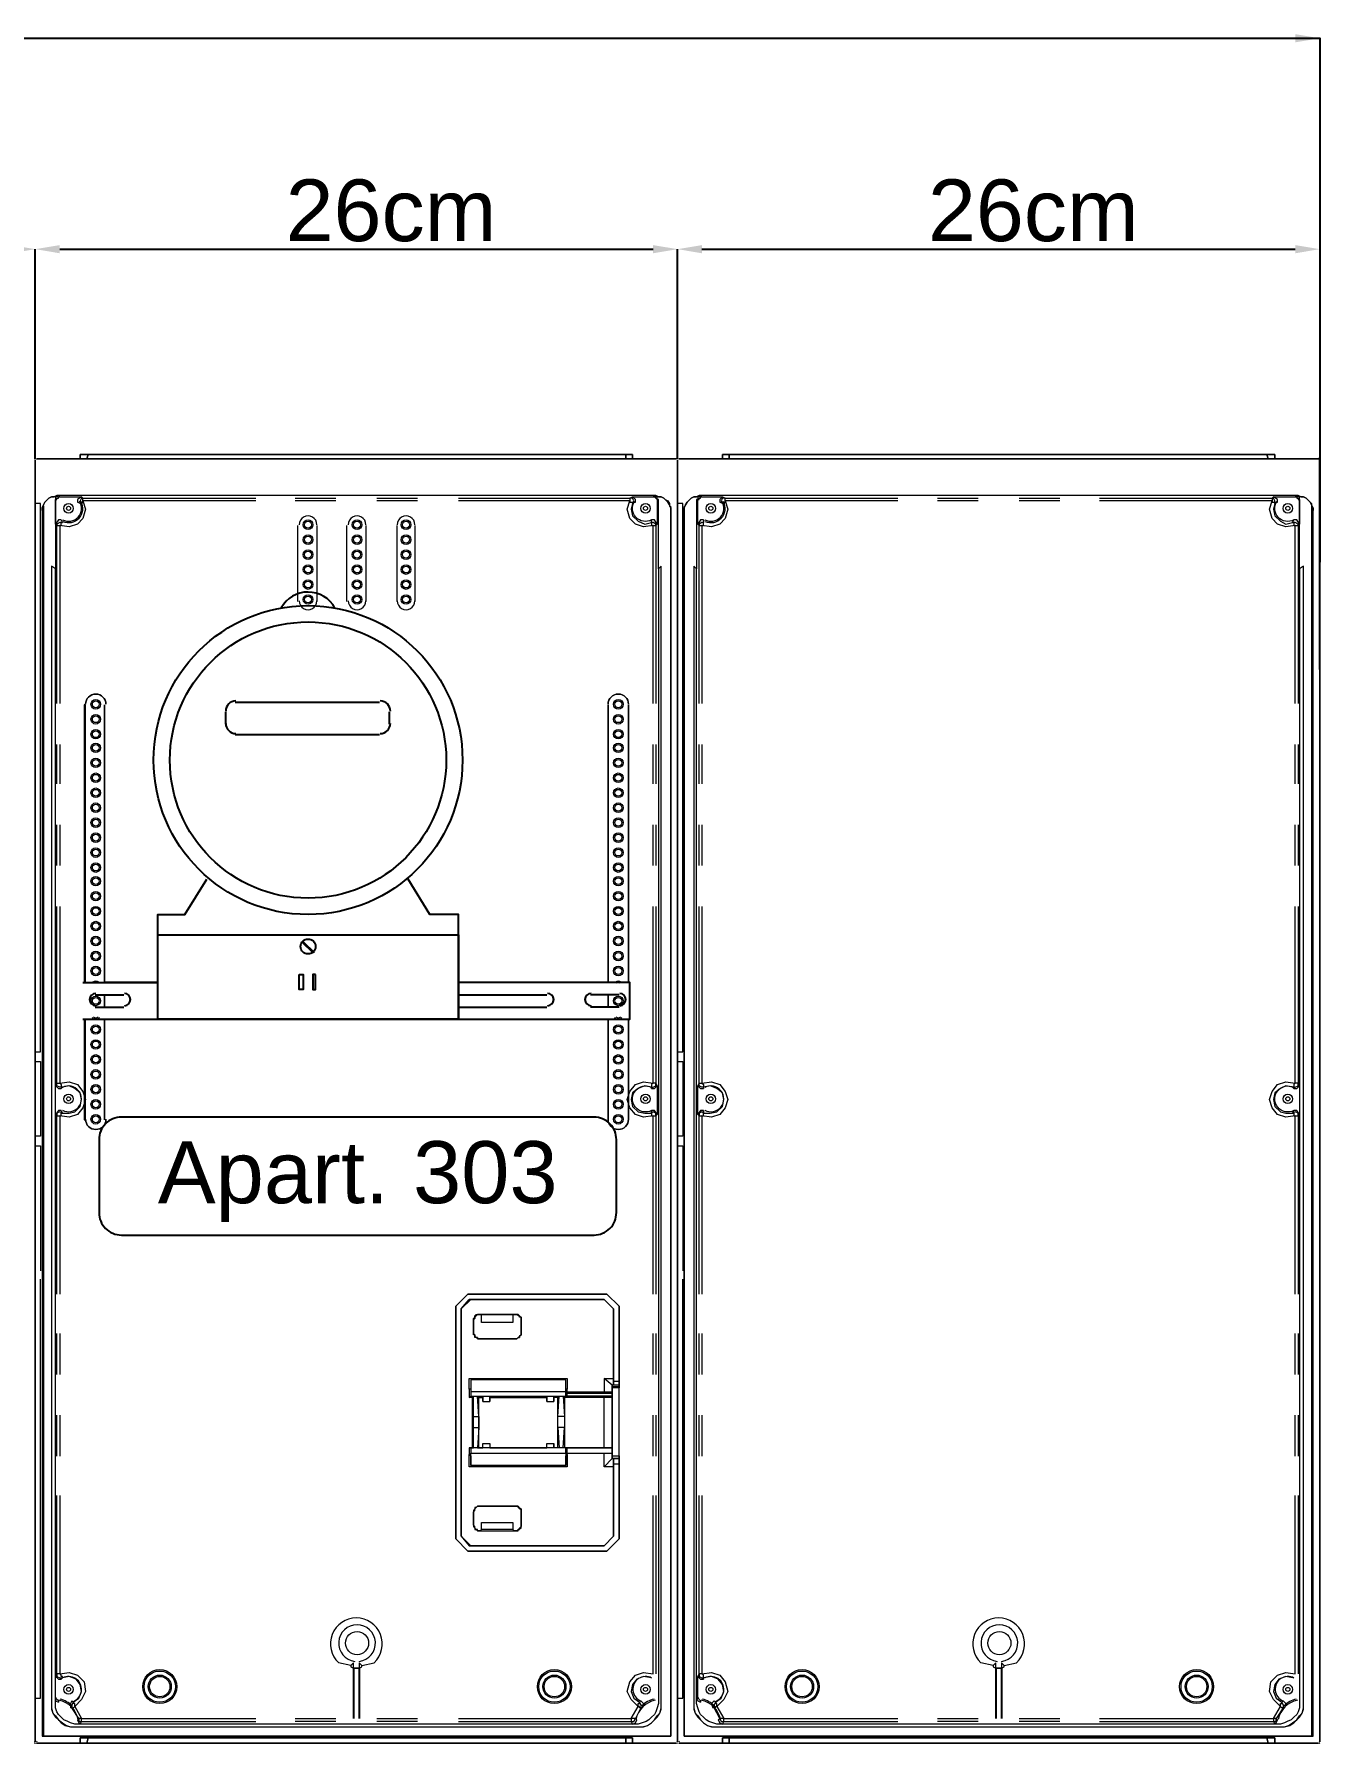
# Model space of a CAD drawing. Header units: millimetres. Extents: x -305 to 1353, y -289 to 1176.
# Drawn here: x 511.5 to 564.6, y 1087.4 to 1157.9 of the extents above; entities that cross this region are included whole.
import ezdxf
from ezdxf.enums import TextEntityAlignment as Align

# ---------------------------------------------------------------- set-up
doc = ezdxf.new("R2010")
doc.units = ezdxf.units.MM
doc.header["$MEASUREMENT"] = 0
doc.layers.add('Medição_Detalhe_Cotas', color=7, linetype='Continuous', true_color=0x0080ff)
doc.layers.add('PDF_0', color=7, linetype='Continuous')
doc.styles.add('Cota', font='arial.ttf')
doc.styles.add('PDF Arial', font='arial.ttf')

msp = doc.modelspace()

# ---------------------------------------------------------------- linework, layer by layer
msp.add_lwpolyline([(514.206, 1109.308, 0.414214), (515.13, 1108.385), (534.636, 1108.385, 0.414214), (535.559, 1109.308), (535.559, 1112.325, 0.414214), (534.636, 1113.248), (515.13, 1113.248, 0.414214), (514.206, 1112.325)], format="xyb", close=True)
at = {"layer": 'Medição_Detalhe_Cotas', "color": 150, "true_color": 0x007eff}
for points in [[(379.099, 1144.862), (379.099, 1157.778), (564.586, 1157.778), (564.586, 1136.158)], [(511.573, 1140.426), (511.573, 1149.074)], [(512.584, 1149.074), (537.069, 1149.074)], [(538.08, 1140.426), (538.08, 1149.074)], [(539.09, 1149.074), (563.575, 1149.074)]]:
    msp.add_lwpolyline(points, dxfattribs=at)
at = {"layer": 'Medição_Detalhe_Cotas', "color": 150, "true_color": 0x007eff, "transparency": 33554559}
for points in [[(563.575, 1157.947), (563.575, 1157.61), (564.586, 1157.778)], [(510.563, 1149.242), (510.563, 1148.905), (511.573, 1149.074)], [(512.584, 1149.242), (512.584, 1148.905), (511.573, 1149.074)], [(537.069, 1149.242), (537.069, 1148.905), (538.08, 1149.074)], [(539.09, 1149.242), (539.09, 1148.905), (538.08, 1149.074)], [(539.09, 1149.242), (539.09, 1148.905), (538.08, 1149.074)], [(563.575, 1149.242), (563.575, 1148.905), (564.586, 1149.074)]]:
    msp.add_solid(points, dxfattribs=at)
at = {"layer": 'PDF_0', "lineweight": 18}
for points in [[(511.573, 1087.469), (511.573, 1140.369), (511.573, 1087.469)], [(511.573, 1140.369), (511.573, 1087.469)], [(511.63, 1140.426), (538.023, 1140.426)], [(538.08, 1087.469), (538.08, 1140.369), (538.08, 1087.469)], [(538.08, 1140.369), (538.08, 1087.469)], [(538.136, 1140.426), (564.53, 1140.426)], [(564.586, 1087.469), (564.586, 1140.369), (564.586, 1087.469)], [(564.586, 1140.369), (564.586, 1087.469)], [(537.293, 1135.877), (537.293, 1138.741), (537.237, 1138.741), (537.237, 1138.797), (537.237, 1138.853), (537.181, 1138.853), (537.125, 1138.909), (512.528, 1138.909), (512.472, 1138.853), (512.416, 1138.853), (512.416, 1138.797), (512.416, 1138.741), (512.416, 1135.877)], [(537.181, 1138.909), (512.472, 1138.909)], [(563.743, 1135.877), (563.743, 1138.741), (563.743, 1138.797), (563.743, 1138.853), (563.687, 1138.853), (563.631, 1138.909), (539.034, 1138.909), (538.978, 1138.853), (538.922, 1138.853), (538.922, 1138.797), (538.922, 1138.741), (538.866, 1138.741), (538.866, 1135.877)], [(563.687, 1138.909), (538.978, 1138.909)], [(511.573, 1115.941), (511.798, 1115.941), (511.798, 1138.572), (511.573, 1138.572)], [(511.854, 1138.292), (511.854, 1087.694)], [(511.854, 1138.292), (511.854, 1138.292)], [(511.91, 1138.46), (511.91, 1087.694)], [(512.64, 1137.898), (512.528, 1137.898), (512.416, 1137.73), (512.416, 1138.685), (512.416, 1138.741), (512.472, 1138.741), (512.472, 1138.797), (512.528, 1138.797), (512.528, 1138.853), (512.584, 1138.853), (513.483, 1138.853), (513.314, 1138.741), (513.314, 1138.629)], [(537.799, 1138.292), (537.799, 1087.694), (537.799, 1138.46)], [(538.08, 1115.941), (538.304, 1115.941), (538.304, 1138.572), (538.08, 1138.572)], [(538.36, 1138.46), (538.36, 1087.694), (538.36, 1138.292)], [(538.36, 1138.292), (538.36, 1138.292)], [(539.147, 1137.898), (539.034, 1137.898), (538.922, 1137.73), (538.922, 1138.685), (538.922, 1138.741), (538.978, 1138.741), (538.978, 1138.797), (539.034, 1138.797), (539.034, 1138.853), (539.09, 1138.853), (539.933, 1138.853), (539.82, 1138.741), (539.82, 1138.629)], [(564.249, 1138.46), (564.249, 1087.694), (564.305, 1087.694), (564.305, 1138.292)], [(522.412, 1134.529), (522.412, 1137.674)], [(523.198, 1137.674), (523.198, 1134.529)], [(524.433, 1134.529), (524.433, 1137.674)], [(525.22, 1137.674), (525.22, 1134.529)], [(526.511, 1134.529), (526.511, 1137.674)], [(527.241, 1137.674), (527.241, 1134.529)], [(512.247, 1135.989), (512.247, 1089.042), (512.247, 1088.817), (512.303, 1088.649), (512.416, 1088.48), (512.528, 1088.368), (512.64, 1088.256), (512.809, 1088.143), (513.033, 1088.087), (513.202, 1088.087), (536.451, 1088.087), (536.676, 1088.087), (536.844, 1088.143), (537.013, 1088.256), (537.125, 1088.368), (537.237, 1088.48), (537.35, 1088.649), (537.406, 1088.817), (537.406, 1089.042), (537.406, 1135.989)], [(512.416, 1135.877), (512.416, 1135.877)], [(538.753, 1135.989), (538.753, 1089.042), (538.753, 1088.817), (538.81, 1088.649), (538.922, 1088.48), (539.034, 1088.368), (539.147, 1088.256), (539.315, 1088.143), (539.483, 1088.087), (539.708, 1088.087), (562.957, 1088.087), (563.126, 1088.087), (563.35, 1088.143), (563.519, 1088.256), (563.631, 1088.368), (563.743, 1088.48), (563.856, 1088.649), (563.912, 1088.817), (563.912, 1089.042), (563.912, 1135.989)], [(538.866, 1135.877), (538.866, 1135.877)], [(513.651, 1118.805), (513.651, 1130.261), (513.595, 1130.261), (513.595, 1118.805)], [(514.437, 1130.261), (514.437, 1130.261)], [(535.216, 1130.261), (535.216, 1130.261)], [(536.058, 1130.261), (536.058, 1130.261)], [(513.595, 1117.289), (513.595, 1113.133), (513.651, 1113.133), (513.651, 1117.289)], [(511.573, 1115.548), (511.798, 1115.548), (511.798, 1112.459), (511.573, 1112.459)], [(538.08, 1115.548), (538.304, 1115.548), (538.304, 1112.459), (538.08, 1112.459)], [(512.64, 1113.526), (512.528, 1113.526), (512.416, 1113.358), (512.416, 1114.537), (512.528, 1114.425), (512.64, 1114.425)], [(539.147, 1113.526), (539.034, 1113.526), (538.922, 1113.358), (538.922, 1114.537), (539.034, 1114.425), (539.147, 1114.425)], [(511.573, 1112.066), (511.798, 1112.066), (511.798, 1106.9)], [(538.08, 1112.066), (538.304, 1112.066), (538.304, 1106.9)], [(511.573, 1089.266), (511.798, 1089.266), (511.798, 1106.563)], [(538.08, 1089.266), (538.304, 1089.266), (538.304, 1106.563)], [(529.544, 1105.726), (529.151, 1105.333), (529.488, 1105.726)], [(529.431, 1105.95), (535.159, 1105.95), (529.431, 1105.95)], [(535.047, 1105.726), (535.44, 1105.333), (535.047, 1105.726)], [(535.159, 1105.95), (535.665, 1105.445), (535.159, 1105.95)], [(529.151, 1095.954), (529.151, 1105.333), (529.151, 1095.954)], [(529.656, 1104.94), (529.712, 1104.996), (529.712, 1105.052), (529.768, 1105.108), (529.824, 1105.108), (529.881, 1105.108), (529.824, 1105.108), (529.768, 1105.052), (529.712, 1104.996), (529.712, 1104.94), (529.656, 1104.883)], [(531.285, 1105.108), (531.285, 1104.771), (529.993, 1104.771), (529.993, 1105.108)], [(531.621, 1104.883), (531.621, 1104.94), (531.621, 1104.996), (531.565, 1104.996), (531.565, 1105.052), (531.509, 1105.052), (531.509, 1105.108), (531.453, 1105.108), (531.397, 1105.108), (531.453, 1105.108), (531.509, 1105.108), (531.565, 1105.052), (531.621, 1104.996), (531.621, 1104.94)], [(535.665, 1099.268), (535.665, 1099.155), (535.384, 1099.155), (535.44, 1099.155), (535.665, 1099.155), (535.665, 1099.099), (535.665, 1099.043), (535.665, 1098.987), (535.665, 1098.931), (535.665, 1095.842), (535.665, 1105.445), (535.665, 1102.356), (535.665, 1102.3), (535.665, 1102.244), (535.665, 1102.188), (535.665, 1102.132)], [(535.44, 1102.356), (535.44, 1105.333), (535.44, 1102.469), (535.44, 1102.412), (535.44, 1102.356), (535.44, 1102.3), (535.44, 1102.244), (535.44, 1102.188), (535.44, 1102.244), (535.44, 1102.3), (535.44, 1102.356), (535.665, 1102.356)], [(529.881, 1104.097), (531.397, 1104.097), (529.881, 1104.097)], [(529.488, 1102.019), (529.488, 1102.469), (533.531, 1102.469), (533.531, 1102.019)], [(535.384, 1101.739), (533.531, 1101.739), (533.531, 1101.851), (533.531, 1101.907), (533.531, 1102.019), (533.475, 1102.019), (533.475, 1102.076), (533.475, 1102.412), (529.544, 1102.412), (529.544, 1102.076), (529.544, 1102.019), (529.488, 1102.019), (529.488, 1101.682), (529.544, 1101.739)], [(533.475, 1101.907), (533.475, 1102.412), (529.544, 1102.412), (529.544, 1101.907), (529.544, 1101.851), (529.544, 1101.795), (529.544, 1101.739), (529.656, 1101.739), (529.824, 1101.739), (530.049, 1101.739), (530.33, 1101.739), (532.688, 1101.739), (532.969, 1101.739), (533.194, 1101.739), (533.362, 1101.739), (533.531, 1101.739), (533.475, 1101.739), (533.475, 1101.795), (533.475, 1101.851), (533.475, 1101.907), (529.544, 1101.907)], [(535.665, 1102.188), (535.44, 1102.188), (535.384, 1102.188), (535.047, 1102.469), (535.047, 1101.907)], [(535.047, 1102.469), (535.44, 1102.469)], [(535.384, 1102.132), (535.665, 1102.132), (535.665, 1102.076), (535.384, 1102.076), (535.384, 1102.132), (535.384, 1102.188), (535.384, 1101.907), (535.384, 1101.851), (535.384, 1101.739), (535.384, 1101.682), (535.384, 1099.605), (535.384, 1099.38), (535.384, 1099.155), (535.384, 1099.268), (535.384, 1102.076)], [(529.6, 1101.682), (529.6, 1099.605), (529.656, 1099.605), (529.656, 1100.447), (529.656, 1100.503), (529.656, 1100.559), (529.656, 1100.615), (529.656, 1100.672), (529.656, 1100.728), (529.656, 1100.784), (529.656, 1100.84), (529.656, 1100.896), (529.656, 1101.739), (529.6, 1101.682), (529.488, 1101.682)], [(529.656, 1100.896), (529.881, 1100.896), (529.824, 1101.739), (529.881, 1101.682), (530.049, 1101.682), (530.049, 1101.739), (530.049, 1101.514), (530.33, 1101.514), (530.33, 1101.739), (530.33, 1101.682), (532.688, 1101.682), (532.688, 1101.739), (532.688, 1101.514), (532.969, 1101.514)], [(529.881, 1099.605), (529.881, 1101.682)], [(530.049, 1101.514), (530.049, 1101.682)], [(530.33, 1101.682), (530.33, 1101.514)], [(532.688, 1101.514), (532.688, 1101.682)], [(533.138, 1100.447), (533.138, 1100.503), (533.138, 1100.559), (533.138, 1100.615), (533.138, 1100.672), (533.138, 1100.728), (533.138, 1100.784), (533.138, 1100.84), (533.138, 1100.896), (533.194, 1101.739), (533.138, 1101.682), (532.969, 1101.682)], [(535.384, 1101.682), (535.328, 1101.682), (535.272, 1101.682), (535.216, 1101.682), (535.159, 1101.682), (535.103, 1101.682), (535.047, 1101.682), (533.419, 1101.682), (533.362, 1101.739), (533.419, 1100.896), (533.138, 1100.896)], [(533.138, 1099.605), (533.138, 1101.682)], [(533.419, 1101.682), (533.419, 1099.605)], [(533.531, 1101.907), (535.047, 1101.907), (535.103, 1101.907), (535.159, 1101.907), (535.216, 1101.907), (535.272, 1101.907), (535.328, 1101.907), (535.384, 1101.907)], [(533.531, 1101.851), (535.384, 1101.851)], [(535.047, 1099.605), (535.047, 1101.682)], [(535.384, 1099.268), (535.665, 1099.268), (535.665, 1102.076)], [(529.881, 1100.896), (529.881, 1100.84), (529.881, 1100.784), (529.881, 1100.728), (529.881, 1100.672), (529.881, 1100.615), (529.881, 1100.559), (529.881, 1100.503), (529.881, 1100.447)], [(533.419, 1100.896), (533.419, 1100.84), (533.419, 1100.784), (533.419, 1100.728), (533.419, 1100.672), (533.419, 1100.615), (533.419, 1100.559), (533.419, 1100.503), (533.419, 1100.447)], [(529.656, 1100.447), (529.881, 1100.447), (529.824, 1099.605), (529.881, 1099.605), (530.049, 1099.605), (530.049, 1099.773), (530.33, 1099.773), (530.33, 1099.605), (532.688, 1099.605), (532.688, 1099.773)], [(533.475, 1099.38), (533.475, 1098.875), (533.475, 1099.212), (533.475, 1099.268), (533.531, 1099.268), (533.531, 1099.324), (533.531, 1099.38), (533.531, 1099.605), (535.384, 1099.605), (535.328, 1099.605), (535.272, 1099.605), (535.216, 1099.605), (535.159, 1099.605), (535.103, 1099.605), (535.047, 1099.605), (533.419, 1099.605), (533.362, 1099.605), (533.419, 1100.447), (533.138, 1100.447), (533.194, 1099.605), (533.138, 1099.605), (532.969, 1099.605)], [(529.544, 1099.605), (529.488, 1099.605), (529.488, 1099.324), (529.544, 1099.268), (529.544, 1099.212), (529.544, 1098.875), (529.544, 1099.38)], [(529.488, 1099.605), (529.6, 1099.605)], [(530.049, 1099.605), (530.049, 1099.773)], [(530.33, 1099.773), (530.33, 1099.605)], [(530.33, 1099.605), (530.33, 1099.605)], [(532.688, 1099.605), (532.688, 1099.773), (532.969, 1099.773), (532.969, 1099.605), (532.969, 1099.773)], [(533.531, 1099.38), (535.384, 1099.38)], [(535.047, 1098.818), (535.047, 1099.38)], [(533.531, 1099.324), (533.531, 1098.818), (529.488, 1098.818), (529.488, 1099.324)], [(533.475, 1098.875), (529.544, 1098.875), (533.475, 1098.875)], [(535.44, 1098.818), (535.047, 1098.818), (535.384, 1099.155)], [(535.665, 1098.931), (535.44, 1098.931), (535.44, 1098.987), (535.44, 1099.043), (535.44, 1099.099), (535.44, 1099.155), (535.44, 1099.099), (535.44, 1099.043), (535.44, 1098.987), (535.44, 1098.931), (535.44, 1098.875), (535.44, 1098.818), (535.44, 1095.954), (535.44, 1098.931)], [(529.656, 1096.404), (529.656, 1096.965), (529.656, 1096.404)], [(529.431, 1095.337), (528.926, 1095.842), (529.431, 1095.337)], [(529.993, 1096.235), (529.993, 1096.516), (531.285, 1096.516), (531.285, 1096.235)], [(535.44, 1095.954), (535.047, 1095.561), (535.44, 1095.954)], [(535.665, 1095.842), (535.159, 1095.337), (535.665, 1095.842)], [(529.431, 1095.337), (535.159, 1095.337), (529.431, 1095.337)], [(529.544, 1095.561), (535.047, 1095.561), (529.488, 1095.561)], [(524.602, 1090.614), (524.096, 1090.726)], [(524.602, 1090.614), (524.602, 1090.614)], [(525.051, 1090.614), (525.557, 1090.726)], [(551.108, 1090.614), (550.603, 1090.726)], [(551.108, 1090.614), (551.108, 1090.614)], [(551.557, 1090.614), (552.063, 1090.726)], [(512.528, 1089.154), (512.472, 1089.21), (512.416, 1089.323), (512.416, 1090.165), (512.528, 1090.053), (512.64, 1090.053)], [(539.034, 1089.154), (538.978, 1089.21), (538.922, 1089.323), (538.922, 1090.165), (539.034, 1090.053), (539.147, 1090.053)], [(512.247, 1089.042), (512.247, 1089.042)], [(513.314, 1088.368), (513.37, 1088.256), (513.427, 1088.199), (513.202, 1088.199), (513.033, 1088.256), (512.921, 1088.312), (512.753, 1088.368), (512.64, 1088.48), (512.528, 1088.593), (512.472, 1088.705), (512.416, 1088.873), (512.416, 1089.042), (512.416, 1089.266), (512.416, 1089.154), (512.528, 1089.098)], [(513.09, 1089.154), (513.033, 1089.042), (513.033, 1088.873)], [(537.293, 1089.042), (537.237, 1088.873), (537.181, 1088.705), (537.125, 1088.593), (537.013, 1088.48), (536.9, 1088.368), (536.788, 1088.312), (536.619, 1088.256), (536.451, 1088.199), (536.226, 1088.199), (536.339, 1088.256), (536.395, 1088.368)], [(538.753, 1089.042), (538.753, 1089.042)], [(539.764, 1088.368), (539.82, 1088.256), (539.933, 1088.199), (539.708, 1088.199), (539.54, 1088.256), (539.371, 1088.312), (539.259, 1088.368), (539.147, 1088.48), (539.034, 1088.593), (538.978, 1088.705), (538.922, 1088.873), (538.866, 1089.042), (538.866, 1089.266), (538.922, 1089.154), (539.034, 1089.098)], [(539.596, 1089.154), (539.483, 1089.042), (539.54, 1088.873)], [(563.743, 1089.042), (563.743, 1088.873), (563.687, 1088.705), (563.631, 1088.593), (563.519, 1088.48), (563.406, 1088.368), (563.238, 1088.312), (563.126, 1088.256), (562.957, 1088.199), (562.733, 1088.199), (562.789, 1088.256), (562.845, 1088.368)], [(513.202, 1088.087), (513.202, 1088.087)], [(536.451, 1088.087), (536.451, 1088.087)], [(539.708, 1088.087), (539.708, 1088.087)], [(562.957, 1088.087), (562.957, 1088.087)], [(511.63, 1087.413), (538.023, 1087.413)], [(536.226, 1087.413), (536.226, 1087.638), (535.946, 1087.638), (513.764, 1087.638), (513.427, 1087.638), (513.427, 1087.413)], [(538.136, 1087.413), (564.53, 1087.413)], [(564.249, 1087.694), (538.36, 1087.694), (564.305, 1087.694)], [(538.36, 1087.694), (538.36, 1087.694)], [(562.733, 1087.413), (562.733, 1087.638), (562.396, 1087.638), (540.214, 1087.638), (539.933, 1087.638), (539.933, 1087.413)]]:
    msp.add_lwpolyline(points, dxfattribs=at)
for points in [[(511.573, 1087.469), (511.573, 1140.369)], [(511.63, 1140.426), (538.023, 1140.426)], [(513.427, 1140.426), (513.427, 1140.594), (513.764, 1140.594), (535.946, 1140.594), (536.226, 1140.594), (536.226, 1140.426), (536.226, 1140.594), (535.946, 1140.594), (513.764, 1140.594), (513.427, 1140.594)], [(538.08, 1087.469), (538.08, 1140.369)], [(538.136, 1140.426), (564.53, 1140.426)], [(539.933, 1140.426), (539.933, 1140.594), (540.214, 1140.594), (562.396, 1140.594), (562.733, 1140.594), (562.733, 1140.426), (562.733, 1140.594), (562.396, 1140.594), (540.214, 1140.594), (539.933, 1140.594)], [(511.854, 1138.292), (511.854, 1138.404), (511.91, 1138.516), (511.966, 1138.629), (512.023, 1138.685), (512.135, 1138.797), (512.247, 1138.853), (512.36, 1138.853), (512.472, 1138.909), (512.36, 1138.853), (512.247, 1138.853), (512.135, 1138.797), (512.023, 1138.685), (511.966, 1138.629), (511.91, 1138.516), (511.854, 1138.404)], [(537.181, 1138.909), (537.293, 1138.853), (537.406, 1138.853), (537.518, 1138.797), (537.574, 1138.741), (537.686, 1138.685), (537.743, 1138.572), (537.743, 1138.46), (537.799, 1138.404), (537.799, 1138.292), (537.799, 1138.404), (537.743, 1138.516), (537.686, 1138.629), (537.63, 1138.685), (537.518, 1138.797), (537.406, 1138.853), (537.293, 1138.853)], [(538.36, 1138.292), (538.36, 1138.404), (538.416, 1138.516), (538.473, 1138.629), (538.529, 1138.685), (538.641, 1138.797), (538.753, 1138.853), (538.866, 1138.853), (538.978, 1138.909), (538.866, 1138.853), (538.753, 1138.853), (538.641, 1138.797), (538.529, 1138.685), (538.473, 1138.629), (538.416, 1138.516), (538.36, 1138.404)], [(563.687, 1138.909), (563.8, 1138.853), (563.912, 1138.853), (564.024, 1138.797), (564.08, 1138.741), (564.136, 1138.685), (564.249, 1138.572), (564.249, 1138.46), (564.305, 1138.404), (564.305, 1138.292), (564.305, 1138.404), (564.249, 1138.516), (564.193, 1138.629), (564.136, 1138.685), (564.024, 1138.797), (563.912, 1138.853), (563.8, 1138.853)], [(513.202, 1088.087), (536.451, 1088.087), (536.619, 1088.087), (536.844, 1088.143), (537.013, 1088.256), (537.125, 1088.368), (537.237, 1088.536), (537.35, 1088.649), (537.406, 1088.873), (537.406, 1089.042), (537.406, 1135.989), (537.293, 1135.877), (537.293, 1089.042), (537.237, 1088.873), (537.181, 1088.705), (537.125, 1088.593), (537.013, 1088.48), (536.9, 1088.368), (536.788, 1088.312), (536.619, 1088.256), (536.451, 1088.199), (513.202, 1088.199), (513.033, 1088.256), (512.921, 1088.312), (512.753, 1088.368), (512.64, 1088.48), (512.528, 1088.593), (512.472, 1088.705), (512.416, 1088.873), (512.416, 1089.042), (512.416, 1135.877), (512.247, 1135.989), (512.247, 1089.042), (512.247, 1088.873), (512.303, 1088.649), (512.416, 1088.536), (512.528, 1088.368), (512.697, 1088.256), (512.865, 1088.143), (513.033, 1088.087)], [(539.708, 1088.087), (562.957, 1088.087), (563.126, 1088.087), (563.294, 1088.143), (563.463, 1088.256), (563.631, 1088.368), (563.743, 1088.536), (563.856, 1088.649), (563.912, 1088.873), (563.912, 1089.042), (563.912, 1135.989), (563.743, 1135.877), (563.743, 1089.042), (563.743, 1088.873), (563.687, 1088.705), (563.631, 1088.593), (563.519, 1088.48), (563.406, 1088.368), (563.238, 1088.312), (563.126, 1088.256), (562.957, 1088.199), (539.708, 1088.199), (539.54, 1088.256), (539.371, 1088.312), (539.259, 1088.368), (539.147, 1088.48), (539.034, 1088.593), (538.978, 1088.705), (538.922, 1088.873), (538.866, 1089.042), (538.866, 1135.877), (538.753, 1135.989), (538.753, 1089.042), (538.753, 1088.873), (538.81, 1088.649), (538.922, 1088.536), (539.034, 1088.368), (539.147, 1088.256), (539.315, 1088.143), (539.54, 1088.087)], [(514.437, 1118.805), (514.437, 1130.261)], [(535.216, 1130.261), (535.216, 1118.805)], [(536.058, 1118.805), (536.058, 1130.261)], [(514.437, 1117.794), (514.437, 1118.3)], [(535.216, 1118.3), (535.216, 1117.794)], [(514.437, 1113.133), (514.437, 1117.289)], [(535.216, 1113.133), (535.216, 1117.289)], [(536.058, 1113.133), (536.058, 1117.289)], [(528.926, 1095.842), (528.926, 1105.445), (529.431, 1105.95), (528.926, 1105.445)], [(529.544, 1105.726), (529.488, 1105.726), (535.047, 1105.726)], [(531.397, 1105.108), (529.881, 1105.108), (529.937, 1105.108), (529.993, 1105.108), (531.285, 1105.108), (531.341, 1105.108)], [(529.656, 1104.322), (529.656, 1104.883), (529.656, 1104.94), (529.656, 1104.322), (529.712, 1104.266), (529.712, 1104.21), (529.768, 1104.153), (529.824, 1104.153), (529.824, 1104.097), (529.881, 1104.097), (529.824, 1104.097), (529.824, 1104.153), (529.768, 1104.153), (529.712, 1104.153), (529.712, 1104.21), (529.712, 1104.266), (529.656, 1104.266)], [(531.397, 1104.097), (531.453, 1104.097), (531.509, 1104.153), (531.565, 1104.153), (531.565, 1104.21), (531.621, 1104.266), (531.621, 1104.322), (531.621, 1104.266), (531.565, 1104.21), (531.565, 1104.153), (531.509, 1104.153), (531.453, 1104.097)], [(531.621, 1104.322), (531.621, 1104.94), (531.621, 1104.883)], [(532.969, 1101.514), (532.969, 1101.739), (532.969, 1101.682)], [(530.33, 1099.605), (530.049, 1099.605), (529.824, 1099.605), (529.656, 1099.605), (529.544, 1099.605), (529.544, 1099.548), (529.544, 1099.492), (529.544, 1099.436), (529.544, 1099.38), (533.475, 1099.38), (533.475, 1099.436), (533.475, 1099.492), (533.475, 1099.548), (533.475, 1099.605), (533.531, 1099.605), (533.362, 1099.605), (533.194, 1099.605), (532.969, 1099.605), (532.688, 1099.605)], [(529.881, 1097.19), (529.824, 1097.19), (529.768, 1097.134), (529.712, 1097.134), (529.712, 1097.078), (529.656, 1097.021), (529.656, 1096.965), (529.712, 1097.021), (529.712, 1097.078), (529.768, 1097.134), (529.824, 1097.19)], [(531.621, 1096.404), (531.621, 1096.348), (531.565, 1096.291), (531.565, 1096.235), (531.509, 1096.235), (531.453, 1096.179), (531.397, 1096.179), (531.341, 1096.179), (531.285, 1096.235), (529.993, 1096.235), (529.937, 1096.179), (529.881, 1096.179), (529.824, 1096.179), (529.824, 1096.235), (529.768, 1096.235), (529.712, 1096.291), (529.712, 1096.348), (529.656, 1096.404), (529.656, 1096.348), (529.712, 1096.291), (529.712, 1096.235), (529.768, 1096.235), (529.824, 1096.179), (529.881, 1096.179), (531.397, 1096.179), (531.453, 1096.179), (531.509, 1096.179), (531.509, 1096.235), (531.565, 1096.235), (531.565, 1096.291), (531.621, 1096.291), (531.621, 1096.348), (531.621, 1096.404), (531.621, 1096.965), (531.621, 1097.021), (531.621, 1097.078), (531.565, 1097.078), (531.565, 1097.134), (531.509, 1097.134), (531.509, 1097.19), (531.453, 1097.19), (531.397, 1097.19), (529.881, 1097.19), (531.397, 1097.19), (531.453, 1097.19), (531.509, 1097.19), (531.509, 1097.134), (531.565, 1097.134), (531.565, 1097.078), (531.621, 1097.078), (531.621, 1097.021), (531.621, 1096.965)], [(529.544, 1095.561), (529.151, 1095.954), (529.488, 1095.561)], [(524.602, 1090.558), (524.714, 1090.502), (524.939, 1090.502), (525.051, 1090.558), (525.051, 1090.614), (524.939, 1090.726), (524.939, 1090.502), (524.714, 1090.502), (524.714, 1090.726), (524.602, 1090.614)], [(551.108, 1090.558), (551.22, 1090.502), (551.445, 1090.502), (551.557, 1090.558), (551.557, 1090.614), (551.445, 1090.726), (551.445, 1090.502), (551.22, 1090.502), (551.22, 1090.726), (551.108, 1090.614)], [(511.63, 1087.413), (538.023, 1087.413)], [(511.63, 1087.413), (538.023, 1087.413)], [(511.91, 1087.694), (511.854, 1087.694), (537.799, 1087.694)], [(513.427, 1087.413), (513.427, 1087.638), (513.764, 1087.638), (535.946, 1087.638), (536.226, 1087.638), (536.226, 1087.413), (536.226, 1087.638), (535.946, 1087.638), (513.764, 1087.638), (513.427, 1087.638)], [(538.136, 1087.413), (564.53, 1087.413)], [(538.136, 1087.413), (564.53, 1087.413)], [(539.933, 1087.413), (539.933, 1087.638), (540.214, 1087.638), (562.396, 1087.638), (562.733, 1087.638), (562.733, 1087.413), (562.733, 1087.638), (562.396, 1087.638), (540.214, 1087.638), (539.933, 1087.638)]]:
    msp.add_lwpolyline(points, close=True, dxfattribs=at)
at = {"layer": 'PDF_0', "lineweight": 0}
for points in [[(513.707, 1140.426), (513.764, 1140.594)], [(535.946, 1140.594), (535.946, 1140.426)], [(540.214, 1140.426), (540.214, 1140.594)], [(562.396, 1140.594), (562.452, 1140.426)], [(536.114, 1138.797), (536.114, 1138.685), (536.114, 1138.629), (536.17, 1138.629), (536.226, 1138.629), (536.226, 1138.572), (536.283, 1138.685), (536.226, 1138.797)], [(562.62, 1138.797), (562.62, 1138.685), (562.62, 1138.629), (562.676, 1138.629), (562.733, 1138.629), (562.733, 1138.572), (562.733, 1138.685), (562.676, 1138.797)], [(513.707, 1087.413), (513.764, 1087.638)], [(535.946, 1087.638), (535.946, 1087.413)], [(540.214, 1087.413), (540.214, 1087.638)], [(562.396, 1087.638), (562.452, 1087.413)]]:
    msp.add_lwpolyline(points, close=True, dxfattribs=at)
at = {"layer": 'PDF_0', "lineweight": 25}
for points in [[(564.586, 1131.721), (564.586, 1140.482)], [(519.435, 1129.475), (519.435, 1129.98)], [(519.828, 1130.373), (525.781, 1130.373)], [(526.174, 1129.98), (526.174, 1129.475)], [(525.781, 1129.026), (519.828, 1129.026)], [(516.628, 1117.289), (516.628, 1121.613), (517.751, 1121.613), (518.649, 1123.073)], [(529.038, 1117.289), (529.038, 1121.613), (527.859, 1121.613), (526.96, 1123.073)], [(522.58, 1120.49), (523.029, 1120.041)], [(522.636, 1120.49), (523.086, 1120.041)], [(513.539, 1117.289), (536.114, 1117.289), (536.114, 1118.805), (529.038, 1118.805)], [(513.539, 1118.805), (516.628, 1118.805), (514.437, 1118.805)], [(514.044, 1118.3), (515.224, 1118.3)], [(514.044, 1117.794), (515.224, 1117.794)], [(529.038, 1118.3), (532.688, 1118.3)], [(529.038, 1117.794), (532.688, 1117.794)], [(535.665, 1118.3), (534.485, 1118.3)], [(535.665, 1117.794), (534.485, 1117.794)], [(524.714, 1090.502), (524.714, 1088.424)], [(524.939, 1090.502), (524.939, 1088.424)], [(551.22, 1090.502), (551.22, 1088.424)], [(551.445, 1090.502), (551.445, 1088.424)]]:
    msp.add_lwpolyline(points, dxfattribs=at)
at = {"layer": 'PDF_0', "lineweight": 0}
for points in [[(512.528, 1138.909), (512.584, 1138.853)], [(537.069, 1138.853), (537.125, 1138.909)], [(539.034, 1138.909), (539.09, 1138.853)], [(563.575, 1138.853), (563.631, 1138.909)], [(512.416, 1138.685), (512.416, 1138.741)], [(513.427, 1138.572), (513.427, 1138.629), (513.483, 1138.629), (513.539, 1138.629), (513.539, 1138.685), (513.651, 1138.348), (513.539, 1137.955), (513.314, 1137.73), (512.977, 1137.618), (512.584, 1137.674), (512.64, 1137.674), (512.64, 1137.73), (512.64, 1137.786), (512.697, 1137.786)], [(520.671, 1138.685), (513.539, 1138.685), (513.539, 1138.797), (513.483, 1138.797), (513.427, 1138.685), (513.427, 1138.572), (513.314, 1138.629)], [(513.483, 1138.853), (513.539, 1138.797), (520.671, 1138.797)], [(522.299, 1138.797), (523.984, 1138.797)], [(523.984, 1138.685), (522.299, 1138.685)], [(525.669, 1138.797), (527.354, 1138.797)], [(527.354, 1138.685), (525.669, 1138.685)], [(529.038, 1138.797), (536.114, 1138.797), (536.226, 1138.853)], [(536.339, 1138.629), (536.226, 1138.572), (536.17, 1138.348), (536.226, 1138.067), (536.451, 1137.842), (536.732, 1137.73), (537.013, 1137.786), (537.013, 1137.73), (537.013, 1137.674), (537.069, 1137.674), (536.676, 1137.618), (536.339, 1137.73), (536.114, 1137.955), (536.002, 1138.348), (536.114, 1138.685), (529.038, 1138.685)], [(537.293, 1138.741), (537.237, 1138.685)], [(538.922, 1138.685), (538.866, 1138.741)], [(539.933, 1138.572), (539.933, 1138.629), (539.989, 1138.629), (540.045, 1138.629), (540.045, 1138.685), (540.157, 1138.348), (540.045, 1137.955), (539.82, 1137.73), (539.483, 1137.618), (539.09, 1137.674), (539.147, 1137.674), (539.147, 1137.73), (539.147, 1137.786)], [(547.177, 1138.685), (540.045, 1138.685), (540.045, 1138.797), (539.933, 1138.797), (539.877, 1138.685), (539.933, 1138.572), (539.82, 1138.629)], [(539.933, 1138.853), (540.045, 1138.797), (547.177, 1138.797)], [(548.806, 1138.797), (550.49, 1138.797)], [(550.49, 1138.685), (548.806, 1138.685)], [(552.175, 1138.797), (553.86, 1138.797)], [(553.86, 1138.685), (552.175, 1138.685)], [(555.488, 1138.797), (562.62, 1138.797), (562.676, 1138.853)], [(562.845, 1138.629), (562.733, 1138.572), (562.676, 1138.348), (562.733, 1138.067), (562.957, 1137.842), (563.182, 1137.73), (563.463, 1137.786), (563.519, 1137.786), (563.519, 1137.73), (563.519, 1137.674), (563.575, 1137.674), (563.182, 1137.618), (562.845, 1137.73), (562.62, 1137.955), (562.508, 1138.348), (562.62, 1138.685), (555.488, 1138.685)], [(563.743, 1138.741), (563.743, 1138.685)], [(512.472, 1130.317), (512.472, 1137.674), (512.416, 1137.73)], [(512.64, 1137.898), (512.697, 1137.786), (512.584, 1137.786), (512.472, 1137.73), (512.472, 1137.674), (512.584, 1137.674), (512.584, 1130.317)], [(537.069, 1130.317), (537.069, 1137.674), (537.181, 1137.674), (537.181, 1137.73), (537.069, 1137.786), (537.013, 1137.786), (537.013, 1137.898)], [(537.237, 1137.73), (537.181, 1137.674), (537.181, 1130.317)], [(538.978, 1130.317), (538.978, 1137.674), (538.922, 1137.73)], [(539.147, 1137.898), (539.147, 1137.786), (539.09, 1137.786), (538.978, 1137.73), (538.978, 1137.674), (539.09, 1137.674), (539.09, 1130.317)], [(563.575, 1130.317), (563.575, 1137.674), (563.687, 1137.674), (563.687, 1137.73), (563.575, 1137.786), (563.463, 1137.786), (563.519, 1137.898)], [(563.743, 1137.73), (563.687, 1137.674), (563.687, 1130.317)], [(512.472, 1127.004), (512.472, 1128.633)], [(512.584, 1128.633), (512.584, 1127.004)], [(537.069, 1127.004), (537.069, 1128.633)], [(537.181, 1128.633), (537.181, 1127.004)], [(538.978, 1127.004), (538.978, 1128.633)], [(539.09, 1128.633), (539.09, 1127.004)], [(563.575, 1127.004), (563.575, 1128.633)], [(563.687, 1128.633), (563.687, 1127.004)], [(512.472, 1123.635), (512.472, 1125.319)], [(512.584, 1125.319), (512.584, 1123.635)], [(537.069, 1123.635), (537.069, 1125.319)], [(537.181, 1125.319), (537.181, 1123.635)], [(538.978, 1123.635), (538.978, 1125.319)], [(539.09, 1125.319), (539.09, 1123.635)], [(563.575, 1123.635), (563.575, 1125.319)], [(563.687, 1125.319), (563.687, 1123.635)], [(512.416, 1114.537), (512.472, 1114.649), (512.472, 1121.95)], [(512.584, 1121.95), (512.584, 1114.649), (512.64, 1114.593), (512.64, 1114.537), (512.64, 1114.481), (512.697, 1114.481), (512.584, 1114.481), (512.472, 1114.537), (512.472, 1114.649), (512.584, 1114.649), (512.977, 1114.706), (513.314, 1114.593), (513.539, 1114.312), (513.651, 1113.976), (513.539, 1113.639), (513.314, 1113.358), (512.977, 1113.246), (512.584, 1113.302), (512.64, 1113.302), (512.64, 1113.358), (512.64, 1113.414), (512.697, 1113.414), (512.977, 1113.414), (513.202, 1113.47), (513.427, 1113.695), (513.483, 1113.976), (513.427, 1114.256), (513.202, 1114.425), (512.977, 1114.537), (512.697, 1114.481), (512.64, 1114.425)], [(537.069, 1105.945), (537.069, 1113.302), (537.181, 1113.302), (537.181, 1113.414), (537.069, 1113.47), (537.013, 1113.414), (537.013, 1113.358), (537.013, 1113.302), (537.069, 1113.302), (536.676, 1113.246), (536.339, 1113.358), (536.114, 1113.639), (536.002, 1113.976), (536.114, 1114.312), (536.339, 1114.593), (536.676, 1114.706), (537.069, 1114.649), (537.013, 1114.593), (537.013, 1114.537), (537.013, 1114.481), (537.069, 1114.481), (537.181, 1114.537), (537.181, 1114.649), (537.069, 1114.649), (537.069, 1121.95)], [(537.181, 1121.95), (537.181, 1114.649), (537.237, 1114.537)], [(538.922, 1114.537), (538.978, 1114.649), (538.978, 1121.95)], [(539.09, 1121.95), (539.09, 1114.649), (539.147, 1114.593), (539.147, 1114.537), (539.147, 1114.481), (539.09, 1114.481), (538.978, 1114.537), (538.978, 1114.649), (539.09, 1114.649), (539.483, 1114.706), (539.82, 1114.593), (540.045, 1114.312), (540.157, 1113.976), (540.045, 1113.639), (539.82, 1113.358), (539.483, 1113.246), (539.09, 1113.302), (539.147, 1113.302), (539.147, 1113.358), (539.147, 1113.414), (539.427, 1113.414), (539.708, 1113.47), (539.933, 1113.695), (539.989, 1113.976), (539.933, 1114.256), (539.708, 1114.425), (539.427, 1114.537), (539.147, 1114.481), (539.147, 1114.425)], [(563.575, 1105.945), (563.575, 1113.302), (563.687, 1113.302), (563.687, 1113.414), (563.575, 1113.47), (563.463, 1113.414), (563.519, 1113.414), (563.519, 1113.358), (563.519, 1113.302), (563.575, 1113.302), (563.182, 1113.246), (562.845, 1113.358), (562.62, 1113.639), (562.508, 1113.976), (562.62, 1114.312), (562.845, 1114.593), (563.182, 1114.706), (563.575, 1114.649), (563.519, 1114.593), (563.519, 1114.537), (563.519, 1114.481), (563.463, 1114.481), (563.575, 1114.481), (563.687, 1114.537), (563.687, 1114.649), (563.575, 1114.649), (563.575, 1121.95)], [(563.687, 1121.95), (563.687, 1114.649), (563.743, 1114.537)], [(537.013, 1114.425), (537.013, 1114.481), (536.732, 1114.537), (536.451, 1114.425), (536.226, 1114.256), (536.17, 1113.976), (536.226, 1113.695), (536.451, 1113.47), (536.732, 1113.414), (537.013, 1113.414), (537.013, 1113.526)], [(563.519, 1114.425), (563.463, 1114.481), (563.182, 1114.537), (562.957, 1114.425), (562.733, 1114.256), (562.676, 1113.976), (562.733, 1113.695), (562.957, 1113.47), (563.182, 1113.414), (563.463, 1113.414), (563.519, 1113.526)], [(512.64, 1113.526), (512.697, 1113.414), (512.584, 1113.47), (512.472, 1113.414), (512.472, 1113.302), (512.584, 1113.302), (512.584, 1105.945)], [(539.147, 1113.526), (539.147, 1113.414), (539.09, 1113.47), (538.978, 1113.414), (538.978, 1113.302), (539.09, 1113.302), (539.09, 1105.945)], [(512.472, 1105.945), (512.472, 1113.302), (512.416, 1113.358)], [(537.237, 1113.358), (537.181, 1113.302), (537.181, 1105.945)], [(538.978, 1105.945), (538.978, 1113.302), (538.922, 1113.358)], [(563.743, 1113.358), (563.687, 1113.302), (563.687, 1105.945)], [(512.472, 1102.632), (512.472, 1104.317)], [(512.584, 1104.317), (512.584, 1102.632)], [(537.069, 1102.632), (537.069, 1104.317)], [(537.181, 1104.317), (537.181, 1102.632)], [(538.978, 1102.632), (538.978, 1104.317)], [(539.09, 1104.317), (539.09, 1102.632)], [(563.575, 1102.632), (563.575, 1104.317)], [(563.687, 1104.317), (563.687, 1102.632)], [(512.472, 1099.262), (512.472, 1100.947)], [(512.584, 1100.947), (512.584, 1099.262)], [(537.069, 1099.262), (537.069, 1100.947)], [(537.181, 1100.947), (537.181, 1099.262)], [(538.978, 1099.262), (538.978, 1100.947)], [(539.09, 1100.947), (539.09, 1099.262)], [(563.575, 1099.262), (563.575, 1100.947)], [(563.687, 1100.947), (563.687, 1099.262)], [(512.416, 1090.165), (512.472, 1090.277), (512.472, 1097.634)], [(512.584, 1097.634), (512.584, 1090.277), (512.472, 1090.277), (512.472, 1090.165), (512.584, 1090.109), (512.697, 1090.109), (512.64, 1090.053)], [(529.038, 1088.424), (536.17, 1088.424), (536.17, 1088.312), (536.283, 1088.312), (536.339, 1088.424), (536.283, 1088.424), (536.226, 1088.424), (536.17, 1088.424), (536.451, 1088.929), (536.451, 1088.986), (536.451, 1089.042), (536.507, 1089.042), (536.507, 1089.098), (536.563, 1088.986), (536.563, 1088.873), (536.507, 1088.873), (536.507, 1088.929), (536.451, 1088.929), (536.17, 1089.21), (536.002, 1089.547), (536.114, 1089.94), (536.339, 1090.221), (536.676, 1090.333), (537.069, 1090.277), (537.069, 1097.634)], [(537.181, 1097.634), (537.181, 1090.277)], [(538.922, 1090.165), (538.978, 1090.277), (538.978, 1097.634)], [(539.09, 1097.634), (539.09, 1090.277), (538.978, 1090.277), (538.978, 1090.165), (539.09, 1090.109), (539.147, 1090.109), (539.147, 1090.053)], [(555.488, 1088.424), (562.676, 1088.424), (562.676, 1088.312), (562.789, 1088.312), (562.789, 1088.424), (562.733, 1088.424), (562.676, 1088.424), (562.957, 1088.929), (562.957, 1088.986), (562.957, 1089.042), (563.013, 1089.042), (563.013, 1089.098), (563.069, 1088.986), (563.069, 1088.873), (563.013, 1088.873), (562.957, 1088.929), (562.676, 1089.21), (562.508, 1089.547), (562.564, 1089.94), (562.845, 1090.221), (563.182, 1090.333), (563.575, 1090.277), (563.575, 1097.634)], [(563.687, 1097.634), (563.687, 1090.277)], [(513.09, 1089.154), (513.146, 1089.098), (513.37, 1089.266), (513.483, 1089.547), (513.427, 1089.828), (513.258, 1090.053), (512.977, 1090.165), (512.697, 1090.109), (512.697, 1090.165), (512.64, 1090.165), (512.64, 1090.221), (512.584, 1090.277), (512.977, 1090.333), (513.314, 1090.221), (513.595, 1089.94), (513.651, 1089.547), (513.483, 1089.21), (513.202, 1088.929), (513.202, 1088.986), (513.202, 1089.042), (513.146, 1089.042), (513.146, 1089.098), (513.09, 1088.986), (513.09, 1088.873), (513.146, 1088.873), (513.202, 1088.929), (513.483, 1088.424), (520.671, 1088.424)], [(539.596, 1089.154), (539.652, 1089.098), (539.877, 1089.266), (539.989, 1089.547), (539.933, 1089.828), (539.764, 1090.053), (539.483, 1090.165), (539.147, 1090.109), (539.147, 1090.165), (539.147, 1090.221), (539.09, 1090.277), (539.483, 1090.333), (539.82, 1090.221), (540.045, 1089.94), (540.157, 1089.547), (539.989, 1089.21), (539.708, 1088.929), (539.708, 1088.986), (539.708, 1089.042), (539.652, 1089.042), (539.652, 1089.098), (539.596, 1088.986), (539.596, 1088.873), (539.652, 1088.873), (539.652, 1088.929), (539.708, 1088.929), (539.989, 1088.424), (547.177, 1088.424)], [(537.013, 1090.109), (536.676, 1090.165), (536.395, 1090.053), (536.226, 1089.828), (536.17, 1089.547), (536.283, 1089.266), (536.507, 1089.098), (536.563, 1089.154)], [(563.463, 1090.109), (563.182, 1090.165), (562.901, 1090.053), (562.733, 1089.828), (562.676, 1089.547), (562.789, 1089.266), (563.013, 1089.098), (563.069, 1089.154)], [(512.416, 1089.266), (512.416, 1089.323)], [(512.416, 1089.042), (512.416, 1089.042)], [(512.528, 1089.154), (512.528, 1089.098)], [(513.314, 1088.368), (513.37, 1088.424), (513.37, 1088.312), (513.483, 1088.312), (513.483, 1088.424), (513.427, 1088.424), (513.37, 1088.424), (513.09, 1088.873), (513.033, 1088.873)], [(536.619, 1088.873), (536.563, 1088.873), (536.339, 1088.424), (536.395, 1088.368)], [(538.866, 1089.266), (538.922, 1089.266), (538.922, 1089.323)], [(538.866, 1089.042), (538.866, 1089.042)], [(539.034, 1089.154), (539.034, 1089.098)], [(539.764, 1088.368), (539.82, 1088.424), (539.877, 1088.312), (539.989, 1088.312), (539.989, 1088.424), (539.933, 1088.424), (539.877, 1088.424), (539.82, 1088.424), (539.596, 1088.873), (539.54, 1088.873)], [(563.126, 1088.873), (563.069, 1088.873), (562.789, 1088.424), (562.845, 1088.368)], [(513.202, 1088.199), (513.202, 1088.199)], [(513.427, 1088.199), (513.483, 1088.312), (520.671, 1088.312)], [(522.299, 1088.424), (523.984, 1088.424)], [(523.984, 1088.312), (522.299, 1088.312)], [(525.669, 1088.424), (527.354, 1088.424)], [(527.354, 1088.312), (525.669, 1088.312)], [(529.038, 1088.312), (536.17, 1088.312), (536.226, 1088.199)], [(536.451, 1088.199), (536.451, 1088.199)], [(539.708, 1088.199), (539.708, 1088.199)], [(539.933, 1088.199), (539.989, 1088.312), (547.177, 1088.312)], [(548.806, 1088.424), (550.49, 1088.424)], [(550.49, 1088.312), (548.806, 1088.312)], [(552.175, 1088.424), (553.86, 1088.424)], [(553.86, 1088.312), (552.175, 1088.312)], [(555.488, 1088.312), (562.676, 1088.312), (562.733, 1088.199)], [(562.957, 1088.199), (562.957, 1088.199)], [(513.764, 1087.638), (513.707, 1087.413)], [(535.946, 1087.413), (535.946, 1087.638)], [(540.214, 1087.638), (540.214, 1087.413)], [(562.452, 1087.413), (562.396, 1087.638)]]:
    msp.add_lwpolyline(points, dxfattribs=at)
at = {"layer": 'PDF_0', "lineweight": 18}
for points in [[(536.339, 1138.629), (536.339, 1138.741), (536.226, 1138.853), (537.069, 1138.853), (537.125, 1138.853), (537.181, 1138.797), (537.237, 1138.741), (537.237, 1138.685), (537.237, 1137.73), (537.125, 1137.898), (537.013, 1137.898, -0.775511), (536.312, 1138.666)], [(562.845, 1138.629), (562.845, 1138.741), (562.676, 1138.853), (563.575, 1138.853), (563.631, 1138.853), (563.631, 1138.797), (563.687, 1138.797), (563.687, 1138.741), (563.743, 1138.741), (563.743, 1138.685), (563.743, 1137.73), (563.631, 1137.898), (563.519, 1137.898, -0.775511), (562.818, 1138.666)], [(537.013, 1114.425), (537.125, 1114.425), (537.237, 1114.537), (537.237, 1113.358), (537.125, 1113.526), (537.013, 1113.526, -1.671606), (537.012, 1114.474)], [(563.519, 1114.425), (563.631, 1114.425), (563.743, 1114.537), (563.743, 1113.358), (563.631, 1113.526), (563.519, 1113.526, -1.671606), (563.518, 1114.474)], [(537.012, 1090.101, 1.055362), (536.563, 1089.154), (536.676, 1089.042), (536.619, 1088.873)], [(563.518, 1090.101, 1.055362), (563.069, 1089.154), (563.182, 1089.042), (563.126, 1088.873)]]:
    msp.add_lwpolyline(points, format="xyb", dxfattribs=at)
for points in [[(514.494, 1130.289, 0.999967), (513.651, 1130.289, -0.999967)], [(536.058, 1130.289, 0.999967), (535.216, 1130.289, -0.999967)], [(513.651, 1113.161, 0.999977), (514.494, 1113.161, -0.999977)], [(535.216, 1113.161, 0.999977), (536.058, 1113.161, -0.999977)]]:
    msp.add_lwpolyline(points, format="xyb", close=True, dxfattribs=at)
at = {"layer": 'PDF_0', "lineweight": 25}
for points in [[(516.628, 1120.771), (529.038, 1120.771), (529.038, 1117.289), (516.628, 1117.289)], [(522.468, 1119.142), (522.636, 1119.142), (522.636, 1118.524), (522.468, 1118.524)], [(523.142, 1119.142), (523.029, 1119.142), (523.029, 1118.524), (523.142, 1118.524)]]:
    msp.add_lwpolyline(points, close=True, dxfattribs=at)
for points in [[(514.072, 1118.356, 0.414167), (513.82, 1118.103, 0.414167), (514.072, 1117.85)], [(515.252, 1117.85, 0.414167), (515.504, 1118.103, 0.414167), (515.252, 1118.356)], [(532.717, 1117.85, 0.414167), (532.969, 1118.103, 0.414167), (532.717, 1118.356)], [(534.514, 1118.356, 0.414167), (534.261, 1118.103, 0.414167), (534.514, 1117.85)], [(535.693, 1117.85, 0.414167), (535.946, 1118.103, 0.414167), (535.693, 1118.356)]]:
    msp.add_lwpolyline(points, format="xyb", dxfattribs=at)
at = {"layer": 'PDF_0', "lineweight": 18}
for centre, radius in [((512.949, 1138.376), 0.197), ((512.949, 1138.376), 0.0843), ((536.76, 1138.376), 0.197), ((536.76, 1138.376), 0.0843), ((539.455, 1138.376), 0.197), ((539.455, 1138.376), 0.0843), ((563.266, 1138.376), 0.197), ((563.266, 1138.376), 0.0843), ((522.833, 1137.702), 0.197), ((522.833, 1137.702), 0.14), ((524.855, 1137.702), 0.197), ((524.855, 1137.702), 0.14), ((526.876, 1137.702), 0.197), ((526.876, 1137.702), 0.14), ((522.833, 1137.084), 0.197), ((522.833, 1137.084), 0.14), ((524.855, 1137.084), 0.197), ((524.855, 1137.084), 0.14), ((526.876, 1137.084), 0.197), ((526.876, 1137.084), 0.14), ((522.833, 1136.466), 0.197), ((522.833, 1135.849), 0.197), ((522.833, 1136.467), 0.14), ((524.855, 1136.466), 0.197), ((524.855, 1135.849), 0.197), ((524.855, 1136.467), 0.14), ((526.876, 1136.466), 0.197), ((526.876, 1135.849), 0.197), ((526.876, 1136.467), 0.14), ((522.833, 1135.231), 0.197), ((522.833, 1135.849), 0.14), ((522.833, 1135.231), 0.14), ((524.855, 1135.231), 0.197), ((524.855, 1135.849), 0.14), ((524.855, 1135.231), 0.14), ((526.876, 1135.231), 0.197), ((526.876, 1135.849), 0.14), ((526.876, 1135.231), 0.14), ((522.833, 1134.613), 0.197), ((522.833, 1134.613), 0.14), ((524.855, 1134.613), 0.197), ((524.855, 1134.613), 0.14), ((526.876, 1134.613), 0.197), ((526.876, 1134.613), 0.14), ((514.072, 1130.289), 0.197), ((514.072, 1130.289), 0.14), ((535.637, 1130.289), 0.197), ((535.637, 1130.289), 0.14), ((514.072, 1129.671), 0.197), ((514.072, 1129.671), 0.14), ((535.637, 1129.671), 0.197), ((535.637, 1129.671), 0.14), ((514.072, 1129.054), 0.197), ((514.072, 1129.054), 0.14), ((535.637, 1129.054), 0.197), ((535.637, 1129.054), 0.14), ((514.072, 1128.492), 0.197), ((514.072, 1128.492), 0.14), ((535.637, 1128.492), 0.197), ((535.637, 1128.492), 0.14), ((514.072, 1127.874), 0.197), ((514.072, 1127.874), 0.14), ((535.637, 1127.874), 0.197), ((535.637, 1127.874), 0.14), ((514.072, 1127.257), 0.197), ((514.072, 1127.257), 0.14), ((535.637, 1127.257), 0.197), ((535.637, 1127.257), 0.14), ((514.072, 1126.639), 0.197), ((514.072, 1126.021), 0.197), ((514.072, 1126.639), 0.14), ((514.072, 1126.021), 0.14), ((535.637, 1126.639), 0.197), ((535.637, 1126.021), 0.197), ((535.637, 1126.639), 0.14), ((535.637, 1126.021), 0.14), ((514.072, 1125.404), 0.197), ((514.072, 1125.404), 0.14), ((535.637, 1125.404), 0.197), ((535.637, 1125.404), 0.14), ((514.072, 1124.786), 0.197), ((514.072, 1124.786), 0.14), ((535.637, 1124.786), 0.197), ((535.637, 1124.786), 0.14), ((514.072, 1124.168), 0.197), ((514.072, 1124.168), 0.14), ((535.637, 1124.168), 0.197), ((535.637, 1124.168), 0.14), ((514.072, 1123.55), 0.197), ((514.072, 1123.55), 0.14), ((535.637, 1123.55), 0.197), ((535.637, 1123.55), 0.14), ((514.072, 1122.989), 0.197), ((514.072, 1122.989), 0.14), ((535.637, 1122.989), 0.197), ((535.637, 1122.989), 0.14), ((514.072, 1122.371), 0.197), ((514.072, 1121.753), 0.197), ((514.072, 1122.371), 0.14), ((535.637, 1122.371), 0.197), ((535.637, 1121.753), 0.197), ((535.637, 1122.371), 0.14), ((514.072, 1121.136), 0.197), ((514.072, 1121.753), 0.14), ((514.072, 1121.136), 0.14), ((535.637, 1121.136), 0.197), ((535.637, 1121.753), 0.14), ((535.637, 1121.136), 0.14), ((514.072, 1120.518), 0.197), ((514.072, 1120.518), 0.14), ((535.637, 1120.518), 0.197), ((535.637, 1120.518), 0.14), ((514.072, 1119.9), 0.197), ((514.072, 1119.9), 0.14), ((535.637, 1119.9), 0.197), ((535.637, 1119.9), 0.14), ((514.072, 1119.282), 0.197), ((514.072, 1119.282), 0.14), ((535.637, 1119.282), 0.197), ((535.637, 1119.282), 0.14), ((514.072, 1118.047), 0.197), ((514.072, 1118.047), 0.14), ((535.637, 1118.047), 0.197), ((535.637, 1118.047), 0.14), ((514.072, 1116.868), 0.197), ((514.072, 1116.868), 0.14), ((535.637, 1116.868), 0.197), ((535.637, 1116.868), 0.14), ((514.072, 1116.25), 0.197), ((514.072, 1116.25), 0.14), ((535.637, 1116.25), 0.197), ((535.637, 1116.25), 0.14), ((514.072, 1115.632), 0.197), ((514.072, 1115.632), 0.14), ((535.637, 1115.632), 0.197), ((535.637, 1115.632), 0.14), ((514.072, 1115.014), 0.197), ((514.072, 1115.014), 0.14), ((535.637, 1115.014), 0.197), ((535.637, 1115.014), 0.14), ((512.949, 1114.004), 0.197), ((514.072, 1114.397), 0.197), ((514.072, 1114.397), 0.14), ((535.637, 1114.397), 0.197), ((535.637, 1114.397), 0.14), ((536.76, 1114.004), 0.197), ((539.455, 1114.004), 0.197), ((563.266, 1114.004), 0.197), ((512.949, 1114.004), 0.0843), ((514.072, 1113.779), 0.197), ((514.072, 1113.779), 0.14), ((535.637, 1113.779), 0.197), ((535.637, 1113.779), 0.14), ((536.76, 1114.004), 0.0843), ((539.455, 1114.004), 0.0843), ((563.266, 1114.004), 0.0843), ((514.072, 1113.161), 0.197), ((514.072, 1113.161), 0.14), ((535.637, 1113.161), 0.197), ((535.637, 1113.161), 0.14), ((524.855, 1091.541), 0.477), ((524.855, 1091.541), 0.477), ((551.361, 1091.541), 0.477), ((551.361, 1091.541), 0.477), ((516.712, 1089.744), 0.702), ((516.712, 1089.744), 0.646), ((516.712, 1089.744), 0.477), ((532.997, 1089.744), 0.702), ((532.997, 1089.744), 0.646), ((532.997, 1089.744), 0.477), ((543.218, 1089.744), 0.702), ((543.218, 1089.744), 0.646), ((543.218, 1089.744), 0.477), ((559.503, 1089.744), 0.702), ((559.504, 1089.744), 0.646), ((559.504, 1089.744), 0.477), ((512.949, 1089.631), 0.197), ((512.949, 1089.631), 0.0843), ((516.712, 1089.744), 0.421), ((532.997, 1089.744), 0.421), ((536.76, 1089.631), 0.197), ((536.76, 1089.631), 0.0843), ((539.455, 1089.631), 0.197), ((539.455, 1089.631), 0.0843), ((543.218, 1089.744), 0.421), ((559.504, 1089.744), 0.421), ((563.266, 1089.631), 0.197), ((563.266, 1089.631), 0.0843)]:
    msp.add_circle(centre, radius, dxfattribs=at)
at = {"layer": 'PDF_0', "lineweight": 25}
for centre, radius in [((522.833, 1127.987), 6.374), ((522.833, 1127.987), 5.7), ((522.833, 1120.293), 0.309)]:
    msp.add_circle(centre, radius, dxfattribs=at)
at = {"layer": 'PDF_0', "lineweight": 18}
for centre, radius, start, end in [((511.545, 1140.397), 0.0281, 0.02089, 89.97911), ((511.658, 1140.397), 0.0281, 90.02089, 179.97911), ((538.051, 1140.397), 0.0281, 0.02089, 89.97911), ((538.164, 1140.397), 0.0281, 90.02089, 179.97911), ((564.558, 1140.397), 0.0281, 0.02089, 89.97911), ((512.949, 1138.376), 0.534, 241.77212, 32.94327), ((512.949, 1138.376), 0.59, 246.09478, 27.98385), ((539.455, 1138.376), 0.534, 241.77212, 32.94327), ((539.455, 1138.376), 0.59, 246.09478, 27.98385), ((522.833, 1137.702), 0.365, 359.99961, 180.00168), ((524.855, 1137.702), 0.365, 359.99961, 180.00168), ((526.876, 1137.702), 0.365, 359.99961, 180.00168), ((522.833, 1134.557), 0.365, 179.99832, 0.00168), ((524.855, 1134.557), 0.365, 179.99832, 0.00168), ((526.876, 1134.557), 0.365, 179.99832, 0.00168), ((514.072, 1118.665), 0.197, 49.20122, 130.79878), ((514.072, 1118.665), 0.14, 56.27232, 123.72768), ((535.637, 1118.665), 0.197, 49.20122, 130.79878), ((535.637, 1118.665), 0.14, 56.27232, 123.72768), ((514.072, 1117.485), 0.197, 219.87916, 320.11694), ((514.072, 1117.485), 0.14, 224.77412, 315.23139), ((535.637, 1117.485), 0.197, 219.87916, 320.11694), ((535.637, 1117.485), 0.14, 224.77412, 315.23139), ((512.949, 1114.004), 0.533, 241.76919, 118.23081), ((539.455, 1114.004), 0.533, 241.76919, 118.23081), ((524.855, 1091.541), 0.758, 277.08951, 262.90843), ((551.361, 1091.541), 0.758, 277.08951, 262.90843), ((512.949, 1089.631), 0.534, 292.07443, 118.22888), ((539.455, 1089.631), 0.534, 292.07443, 118.22888), ((512.332, 1088.171), 1.039, 12.39441, 77.61778), ((512.331, 1088.171), 1.095, 45.12488, 75.83263), ((537.378, 1088.171), 1.039, 102.39222, 167.60778), ((537.378, 1088.172), 1.095, 104.17035, 134.88726), ((538.838, 1088.171), 1.039, 12.39441, 77.61778), ((538.838, 1088.171), 1.095, 45.12488, 75.83263), ((563.884, 1088.171), 1.039, 102.39222, 167.60778), ((563.884, 1088.172), 1.095, 104.17035, 134.88726), ((511.545, 1087.497), 0.0281, 270.02089, 359.97911), ((511.545, 1087.385), 0.0281, 0.02089, 89.97911), ((511.658, 1087.497), 0.0281, 180.02089, 269.97911), ((511.658, 1087.385), 0.0281, 90.02089, 179.97911), ((538.051, 1087.497), 0.0281, 270.02089, 359.97911), ((538.051, 1087.385), 0.0281, 0.02089, 89.97911), ((538.164, 1087.497), 0.0281, 180.02089, 269.97911), ((538.164, 1087.385), 0.0281, 90.02089, 179.97911), ((564.558, 1087.497), 0.0281, 270.02089, 359.97911), ((564.558, 1087.385), 0.0281, 0.02089, 89.97911)]:
    msp.add_arc(centre, radius, start, end, dxfattribs=at)
at = {"layer": 'PDF_0', "lineweight": 25}
for centre, radius, start, end in [((522.833, 1133.659), 1.263, 28.60098, 151.20642), ((519.857, 1130.008), 0.421, 90.00133, 179.99867), ((525.809, 1130.008), 0.421, 0.00245, 90.00519), ((519.857, 1129.503), 0.421, 180.00133, 269.99867), ((525.809, 1129.503), 0.421, 270.00133, 359.99867)]:
    msp.add_arc(centre, radius, start, end, dxfattribs=at)
at = {"layer": 'PDF_0', "lineweight": 0}
for centre in [(524.826, 1091.509), (551.333, 1091.509)]:
    msp.add_arc(centre, 1.07, 313.00287, 226.99713, dxfattribs=at)

# ---------------------------------------------------------------- texts
at = {"style": 'Cota'}
msp.add_text('Apart. 303', height=2.5592, dxfattribs=at).set_placement((524.883, 1110.61), align=Align.MIDDLE)
at = {"layer": 'Medição_Detalhe_Cotas', "color": 30, "true_color": 0xff7e00, "char_height": 2.548, "attachment_point": 7, "style": 'PDF Arial'}
for insert in [(521.906, 1149.368), (548.412, 1149.368)]:
    msp.add_mtext('26cm', dxfattribs=dict(at, insert=insert))

doc.saveas('drawing.dxf')
